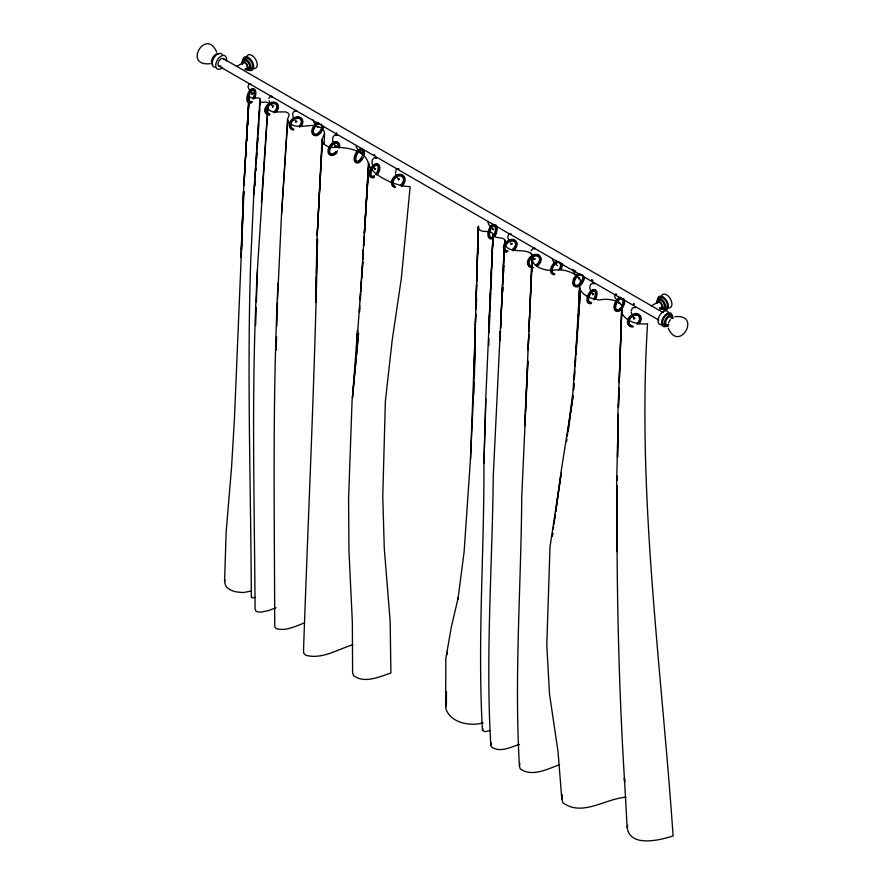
<?xml version="1.0" encoding="UTF-8"?>
<svg xmlns="http://www.w3.org/2000/svg" width="885" height="885" viewBox="0 0 885 885"><rect width="100%" height="100%" fill="white"/><g stroke="black" fill="none" stroke-linecap="round" stroke-linejoin="round"><path stroke-width="1.33" d="M362.916 258.851L362.927 253.431M255.378 597.419L252.269 597.862L251.34 596.855C250.82 484.77 246.915 372.685 250.732 260.577L253.763 195.032L260.29 99.142A2.744 1.582 0 0 0 258.099 97.881L252.358 98.047A5.41 3.12 0 0 1 249.393 96.321L249.47 93.932L249.271 98.036M483.144 722.813C469.957 726.828 448.75 722.525 445.631 707.281L445.852 658.318L451.35 626.857L458.253 597.452L457.965 599.211L464.116 551.831L470.4 459.946M363.204 259.194L363.226 255.112M446.483 691.462L446.383 705.079L445.631 707.281M617.288 476.174L617.254 480.267L617.299 477.513M617.487 457.091L617.951 412.1L621.679 312.648C626.237 300.17 607.984 297.98 599.621 299.971C592.463 299.174 584.697 296.575 580.449 290.402C577.872 286.187 583.193 280.988 578.325 277.381M474.349 377.452L474.802 346.046M474.88 340.581L478.486 226.151L477.745 253.763M474.36 377.276L474.814 346.931M474.891 341.411L475.101 327.616L473.586 394.489L473.929 382.077M476.683 280.988L478.309 227.511C480.234 234.923 492.713 228.131 493.022 235.31L485.776 398.527L483.929 463.054C484.349 552.129 477.358 641.249 482.447 730.28L484.88 731.685L490.334 730.457M617.619 456.903L618.172 422.543M618.217 419.789L618.305 414.291L616.646 482.989L617.166 551.654L617.033 485.511C616.546 584.31 618.449 683.187 624.622 781.798L624.423 777.948L627.144 827.442C629.899 847.83 660.044 840.086 673.098 835.971C661.416 665.443 636.813 495.014 647.554 323.755C638.14 324.917 625.916 321.985 621.679 312.648L620.086 359.244M532.283 270.81L532.339 268.078M532.427 263.962L532.549 258.486M276.22 350.372L276.574 336.643M276.85 325.901L277.459 302.371M277.558 298.721L281.452 215.752L287.758 120.692C286.474 118.136 290.324 116.201 288.742 113.833A6.118 3.529 0 0 0 285.379 111.886L273.553 112.03A9.281 5.354 0 0 1 268.454 109.087L268.011 105.957M277.967 283.178L277.912 285.125C272.447 398.383 274.416 511.751 274.737 625.064L274.87 627.166L276.231 628.638C285.744 631.392 295.468 626.292 304.208 622.996M474.039 377.928L474.78 350.338M474.858 347.573L475.378 328.258L470.488 459.481L473.475 395.418M476.263 308.976L476.561 297.935M477.004 281.364L477.446 264.803M488.774 345.471L488.962 338.557M475.688 313.799L475.311 326.233L475.688 313.887M475.853 308.279L476.584 283.421M476.672 280.656L478.265 226.803M316.399 276.319L315.613 302.515L317.018 237.313L322.273 141.346C321.001 137.374 326.797 134.122 323.534 130.272A14.182 8.186 0 0 0 318.224 126.533M316.476 273.565L317.505 239.105C314.949 376.18 308.245 513.112 303.533 650.099L303.71 653.119L305.69 655.243C322.04 659.745 337.672 649.28 352.894 644.745M475.853 308.4L476.561 285.092M483.929 463.054L485.898 399.047M251.251 591.08L242.955 592.585L235.875 591.833A18.131 10.465 0 0 1 225.852 586.047L224.558 581.965L226.162 531.841L231.56 467.313L234.425 419.224L243.928 191.547M255.643 325.304L256.219 307.427M256.396 301.962L257.458 268.929L267.934 108.059M619.069 387.907L618.438 407.188L619.058 389.389M619.246 382.397L621.569 310.79M487.989 221.792L488.586 224.248L490.976 227.489M619.29 382.53L619.942 363.348M241.439 249.769L242.025 233.22M242.18 229.071L243.541 190.441L249.083 95.735L243.939 185.706L248.619 101.974M241.45 249.835L242.059 233.43M242.202 229.326L242.91 210.176M243.01 207.444L243.618 191.027L240.831 257.303M257.413 270.379C251.052 383.15 254.415 496.031 255.068 608.869L256.185 611.535L260.809 612.177L268.166 610.694L275.921 607.796M324.12 144.443L324.552 133.447M502.968 291.619L503.123 287.503M503.72 272.425L503.985 265.577M504.472 253.243L504.583 250.499M504.793 245.012C508.189 234.768 496.286 240.023 493.022 235.31L488.642 332.871L493 234.934M528.788 333.977L528.113 350.383L528.776 335.404M528.909 331.244L532.405 257.281M489.438 324.795L489.836 315.193M490.235 305.591L490.755 293.245M491.042 286.386L491.617 272.668M491.905 265.81L492.48 252.092M492.702 246.605L493.222 234.259M528.942 331.311L529.65 314.949M529.772 312.217L531.896 258.774M577.252 340.083L577.485 334.596M577.894 324.983L578.359 313.998M578.536 309.883L579.531 286.552M578.005 325.304L578.359 317.107M578.668 310.281L579.642 288.433L574.951 366.501M500.6 328.335L504.184 250.499L493.233 476.694C492.37 566.101 485.489 655.575 490.788 744.96L491.418 746.829C499.594 753.124 511.065 747.017 519.561 744.362M500.578 328.357L504.063 250.643M504.306 245.189L504.959 240.908M525.281 414.678L524.739 425.685L531.996 260.4C535.049 267.624 543.965 270.179 551.178 270.423M525.413 411.934L527.891 361.058L521.73 497.237C521.11 586.932 514.163 676.682 519.44 766.344L520.28 768.855C531.896 777.384 547.715 768.965 559.597 764.695M246.373 155.583L246.506 152.851M247.125 140.516L247.335 136.401M247.888 125.438L248.231 118.59M248.718 108.999L249.061 102.151M322.04 139.708L317.206 235.41L322.273 141.346L323.08 142.927A14.381 8.308 0 0 0 328.457 146.722M355.881 360.217L356.235 353.392M356.511 347.927L362.839 261.661L361.755 278.034M355.925 360.35L356.224 354.918M356.589 348.115L357.529 330.448L352.473 397.586L358.558 333.291L352.086 400.474L348.59 498.587L348.933 550.37L352.341 621.712L352.595 672.677L353.425 675.465C364.111 683.994 379.499 676.726 390.893 673.042L390.174 621.602L384.289 548.479L382.762 496.573L385.373 401.336L392.265 339.663L401.259 278.985L410.153 186.691L402.166 185.916L392.608 182.974M359.376 312.162L359.752 305.347M360.062 299.893L368.802 164.853C365.671 148.757 344.475 146.777 330.99 147.496M363.79 245.455L364.189 238.563M364.52 233.043L365.074 223.396M365.317 219.259L368.625 162.718L364.299 233.496M255.112 185.95L255.356 181.834M256.019 170.849L256.185 168.106M256.772 158.492L257.104 153.005M257.679 143.392L258.011 137.894M258.431 131.035L258.84 124.165M259.338 115.935L259.759 109.065M260.09 103.578L260.334 99.463M363.304 249.824L362.894 256.628L363.337 249.78M364.133 236.218L363.558 245.742L364.211 236.085M573.956 382.928L573.546 389.776L573.922 384.333M574.21 378.824L574.785 369.233M281.574 214.104L287.559 119.276M253.785 194.656L259.847 100.691M364.388 233.341L365.096 222.389M365.273 219.646L368.802 164.853C373.061 173.803 382.796 178.482 391.38 182.443M359.498 312.139L359.764 308.046M360.306 299.871L360.671 294.406M360.848 291.685L361.478 282.127M267.779 107.008L261.407 202.621M574.31 378.891L574.774 372.087M575.15 366.633L575.726 358.469M576.002 354.387L580.449 290.402L572.838 392.73L567.252 436.194M336.72 132.728L336.543 134.94C332.506 134.42 331.798 139.697 333.302 142.43M566.555 441.626L566.909 438.916M615.971 294.218L616.458 294.982M552.328 536.233L552.694 533.533M553.247 529.484L553.623 526.774M553.988 524.075L555.271 514.627M555.636 511.928L561.344 470.057L573.159 395.462L570.725 413.118M568.292 430.774L570.349 415.828M552.373 536.144L552.76 533.401M554.098 523.82L554.486 521.088M554.873 518.344L555.249 515.612M555.824 511.497L556.211 508.764M556.599 506.021L561.212 473.176L549.994 546.853L546.786 645.431L549.519 694.072L558.048 751.808L561.809 799.21L563.015 802.828C582.253 816.955 605.351 798.624 625.949 797.23M482.447 730.28L482.956 728.82M490.788 744.96L491.142 742.714M519.44 766.344L519.915 763.335M561.809 799.21L562.495 794.874M631.16 310.889L632.388 308.08L635.131 307.316M446.98 654.756L447.456 652.156M224.558 581.965L225.011 579.907M268.885 98.567L269.516 97.107L270.921 96.509M296.84 111.067L295.822 111.322L296.088 110.348M627.144 827.442L627.775 825.296M531.077 250.765L532.637 248.685L534.485 248.497M251.34 596.855L251.594 596.258M668.463 322.87L670.399 319.529M510.169 233.441L510.501 234.337L511.342 234.049M574.73 270.412L574.785 271.33L575.737 271.241M318.29 127.009C319.131 126.621 316.941 128.535 316.078 125.028M250.156 83.621L250.123 84.473L251.063 84.54M619.633 302.891C620.374 301.542 618.482 305.225 618.46 301.84M557.251 265.777C558.645 266.518 552.262 261.894 552.262 258.564M493.21 229.613C491.983 230.421 495.434 228.308 492.038 228.562M534.075 247.999L534.429 249.039L534.982 248.209M508.975 233.939L507.658 236.859L508.897 240.466M248.962 84.13L247.966 86.819L249.459 90.237M615.13 294.296L614.588 296.575L616.447 299.672M236.605 66.519L243.132 62.746M651.294 305.933L657.82 302.172M271.551 96.034L271.485 97.04L272.503 96.509M210.176 63.654C182.675 66.873 205.807 26.815 216.759 52.248M674.824 316.708C702.325 313.478 679.193 353.546 668.241 328.114M552.118 270.445C560.426 268.808 569.431 270.467 576.29 275.523M573.845 270.644L574.442 270.633M375.904 157.784C371.866 157.264 371.158 162.541 372.673 165.263M593.581 283.399C589.565 282.835 589.122 288.134 590.682 290.711M296.198 110.924C292.216 110.315 292.039 115.625 293.643 118.048M398.825 168.725L396.259 169.389L395.418 173.261M313.024 125.316L300.115 126.533L295.291 126.013A12.445 7.18 0 0 1 291.176 124.431M573.026 269.648L572.141 269.471M573.281 270.124L571.898 269.328M615.794 294.218L616.624 294.362M592.917 280.866L591.534 280.069M398.759 169.267L398.184 168.581M592.441 280.069L591.722 279.649M374.886 154.997L374.167 154.576M634.191 303.787L633.483 303.367M634.136 304.495L633.417 304.086M223.285 58.598L663.23 312.604M218.938 66.121L658.883 320.127M579.111 278.366L576.81 276.408M361.135 152.762L358.901 150.715M251.296 92.571L252.369 93.622M272.967 106.609L270.987 104.353M510.601 242.888L511.641 243.972M534.485 259.239L532.637 256.904M398.825 179.467L396.978 177.133M295.214 120.559L296.198 121.665M575.781 275.379L573.292 271.252M592.187 293.256L593.16 294.384M374.112 167.851L375.063 168.98M335.692 146.147L333.944 143.757M634.224 318.534L632.476 316.144M315.093 123.955L313.578 121.898M357.927 149.631L356.002 146.611M532.261 254.902C525.181 246.351 507.658 255.975 504.428 242.457M270.19 103.125L269.117 100.68M287.758 120.692L288.444 122.064A12.445 7.18 0 0 0 289.605 123.325M531.929 255.621L531.077 253.033M395.739 174.533L396.259 175.85M631.846 314.817L631.171 312.139M268.918 104.164L268.863 103.744A3.662 2.113 0 0 0 265.931 102.063L262.17 102.328A2.843 1.637 0 0 1 259.891 101.012M312.836 119.575L312.859 120.205M221.106 65.91A4.348 2.511 -60 0 1 218.053 64.439A4.348 2.511 -60 0 1 220.575 59.173A4.348 2.511 -60 0 1 224.082 59.726M252.181 102.206A7.423 3.44 -71.9 0 1 247.933 98.058A7.423 3.44 -71.9 0 1 253.597 88.965A7.423 3.44 -71.9 0 1 254.913 97.815M252.136 101.321A6.339 2.943 -71.9 0 1 248.574 97.261A6.339 2.943 -71.9 0 1 253.862 90.071A6.339 2.943 -71.9 0 1 253.807 99.043M252.302 89.651A6.339 2.943 -71.9 0 1 252.767 98.7M250.201 101.609A6.339 2.943 -71.9 0 1 247.999 101.089M247.734 95.857A6.339 2.943 -71.9 0 1 248.22 94.275M250.09 102.605A7.423 3.44 -71.9 0 1 247.778 94.031A7.423 3.44 -71.9 0 1 254.603 90.613M591.457 303.466A7.423 3.739 -65.3 0 1 588.237 297.614A7.423 3.739 -65.3 0 1 594.986 289.926A7.423 3.739 -65.3 0 1 595.859 298.455M591.611 302.504A6.339 3.197 -65.3 0 1 589.001 296.984A6.339 3.197 -65.3 0 1 595.163 291.088A6.339 3.197 -65.3 0 1 594.576 299.661M594.189 290.634A6.339 3.197 -65.3 0 1 593.603 299.207M590.638 302.062A6.339 3.197 -65.3 0 1 588.182 301.586M587.673 298.068A6.339 3.197 -65.3 0 1 588.027 296.541M590.35 292.315A6.339 3.197 -65.3 0 1 591.368 291.342M590.483 303.024A7.423 3.739 -65.3 0 1 587.751 295.656A7.423 3.739 -65.3 0 1 595.406 290.313M595.915 291.375A7.423 3.739 -65.3 0 1 596.114 292.78M596.003 294.428A7.423 3.739 -65.3 0 1 595.583 296.209M594.886 298.002A7.423 3.739 -65.3 0 1 593.957 299.694M222.511 67.592A7.655 4.414 -60 0 1 215.719 66.021A7.655 4.414 -60 0 1 221.582 55.866A7.655 4.414 -60 0 1 226.339 60.965M214.9 67.304A7.655 4.414 -60 0 1 213.772 58.122A7.655 4.414 -60 0 1 222.29 54.505M212.776 64.638A6.14 3.54 -60 0 1 212.776 57.547A6.14 3.54 -60 0 1 218.916 54.007M659.248 298.378A6.14 3.54 60 0 1 666.46 301.984A6.14 3.54 60 0 1 664.137 308.544M658.672 300.546A6.14 3.54 60 0 1 658.816 299.329M657.057 302.935A6.14 3.54 60 0 1 660.874 298.853A6.14 3.54 60 0 1 665.575 306.995A6.14 3.54 60 0 1 660.133 308.257M661.836 295.192A7.655 4.414 60 0 1 670.343 298.809A7.655 4.414 60 0 1 669.226 307.991M656.427 303.301A4.348 2.511 60 0 1 659.502 301.531A4.348 2.511 60 0 1 662.577 306.852A4.348 2.511 60 0 1 659.502 308.622M657.599 299.926A7.655 4.414 60 0 1 663.009 296.796A7.655 4.414 60 0 1 668.418 306.177A7.655 4.414 60 0 1 663.009 309.296M658.285 301.431A4.348 2.511 60 0 1 661.792 300.878A4.348 2.511 60 0 1 664.314 306.144A4.348 2.511 60 0 1 661.261 307.615M657.201 303.046A3.363 1.936 60 0 1 659.911 302.615A3.363 1.936 60 0 1 661.869 306.686A3.363 1.936 60 0 1 659.502 307.814M584.421 277.425A7.423 4.381 -57.3 0 1 578.856 286.331A7.423 4.381 -57.3 0 1 573.535 283.167A7.423 4.381 -57.3 0 1 579.1 274.261M582.341 274.914A6.339 3.739 -57.3 0 1 580.471 284.306A6.339 3.739 -57.3 0 1 574.354 282.293A6.339 3.739 -57.3 0 1 581.39 274.604M582.219 275.058A6.339 3.739 -57.3 0 1 579.819 283.576A6.339 3.739 -57.3 0 1 573.613 283.454M574.155 279.295A6.339 3.739 -57.3 0 1 574.918 277.846M575.903 276.518A6.339 3.739 -57.3 0 1 578.237 274.604M579.443 274.14A6.339 3.739 -57.3 0 1 580.549 274.062M579.432 284.837A7.423 4.381 -57.3 0 1 578.016 285.789M576.611 286.32A7.423 4.381 -57.3 0 1 572.761 281.806A7.423 4.381 -57.3 0 1 578.259 273.719M293.532 130.095A7.423 5.376 -42.3 0 1 290.612 122.451A7.423 5.376 -42.3 0 1 300.07 117.65A7.423 5.376 -42.3 0 1 301.342 126.135M293.942 129.177A6.339 4.591 -42.3 0 1 291.707 122.174A6.339 4.591 -42.3 0 1 300.28 118.889A6.339 4.591 -42.3 0 1 299.539 127.031M291.508 129.044A7.423 5.376 -42.3 0 1 291.962 119.298A7.423 5.376 -42.3 0 1 301.907 119.187M299.34 118.059A6.339 4.591 -42.3 0 1 298.964 126.4M292.127 128.192A6.339 4.591 -42.3 0 1 290.457 126.5M624.157 299.152A7.423 4.071 -64.9 0 1 620.65 310.159A7.423 4.071 -64.9 0 1 614.953 307.117A7.423 4.071 -64.9 0 1 621.414 297.681M623.217 298.71A7.423 4.071 -64.9 0 1 623.604 300.015M620.916 308.456A7.423 4.071 -64.9 0 1 619.71 309.717M616.082 311A7.423 4.071 -64.9 0 1 614.533 304.009A7.423 4.071 -64.9 0 1 620.473 297.238M622 298.699A6.339 3.474 -64.9 0 1 622.244 305.015M620.606 307.836A6.339 3.474 -64.9 0 1 615.683 309.573M336.997 152.662A7.423 4.48 -58.2 0 1 328.999 153.171A7.423 4.48 -58.2 0 1 334.276 142.739A7.423 4.48 -58.2 0 1 339.541 147.629M337.572 150.771A6.339 3.828 -58.2 0 1 330.05 153.249A6.339 3.828 -58.2 0 1 333.866 143.857A6.339 3.828 -58.2 0 1 338.778 147.806M336.731 142.883A6.339 3.828 -58.2 0 1 337.937 147.275M335.758 151.589A6.339 3.828 -58.2 0 1 329.386 153.039M328.921 152.021A6.339 3.828 -58.2 0 1 328.766 150.76M332.229 143.912A6.339 3.828 -58.2 0 1 334.641 142.64M332.019 154.93A7.423 4.48 -58.2 0 1 329.098 146.877A7.423 4.48 -58.2 0 1 338.159 142.773M323.501 126.544A7.423 4.392 -57.4 0 1 322.571 129.973M321.62 131.666A7.423 4.392 -57.4 0 1 312.892 133.79A7.423 4.392 -57.4 0 1 318.467 122.904M322.638 125.626A6.339 3.75 -57.4 0 1 318.124 134.155A6.339 3.75 -57.4 0 1 313.467 130.781A6.339 3.75 -57.4 0 1 319.607 123.413M321.421 124.022A6.339 3.75 -57.4 0 1 321.62 127.816M321.078 129.31A6.339 3.75 -57.4 0 1 316.277 134.066A6.339 3.75 -57.4 0 1 312.648 132.009M312.582 130.714A6.339 3.75 -57.4 0 1 312.825 129.265M315.204 125.05A6.339 3.75 -57.4 0 1 316.354 124M322.66 126.002A7.423 4.392 -57.4 0 1 322.361 127.694M315.425 135.173A7.423 4.392 -57.4 0 1 311.896 130.25A7.423 4.392 -57.4 0 1 317.626 122.362M269.726 115.194A7.423 5.21 -40.8 0 1 266.186 107.87A7.423 5.21 -40.8 0 1 276.087 103.058A7.423 5.21 -40.8 0 1 276.175 112.041M270.036 114.287A6.339 4.458 -40.8 0 1 267.281 107.572A6.339 4.458 -40.8 0 1 276.175 104.297A6.339 4.458 -40.8 0 1 274.328 112.705M274.505 103.102A6.339 4.458 -40.8 0 1 273.753 112.03M269.46 113.612A6.339 4.458 -40.8 0 1 265.81 110.957M267.613 114.309A7.423 5.21 -40.8 0 1 267.746 104.474A7.423 5.21 -40.8 0 1 277.79 105.127M506.718 252.358A7.423 5.244 -41.1 0 1 505.91 243.574A7.423 5.244 -41.1 0 1 515.933 241.251A7.423 5.244 -41.1 0 1 513.256 250.842M507.271 251.484A6.339 4.48 -41.1 0 1 506.585 243.972A6.339 4.48 -41.1 0 1 515.147 241.992A6.339 4.48 -41.1 0 1 512.857 250.189M510.479 240.454A6.339 4.48 -41.1 0 1 515.49 243.065A6.339 4.48 -41.1 0 1 512.282 249.526M507.99 251.03A6.339 4.48 -41.1 0 1 504.837 249.393M516.431 242.623A7.423 5.244 -41.1 0 1 516.486 244.149M504.881 251.041A7.423 5.244 -41.1 0 1 506.452 241.76A7.423 5.244 -41.1 0 1 515.922 241.306M249.437 69.118A6.14 3.54 60 0 1 248.32 68.643M244.127 59.914A6.14 3.54 60 0 1 250.964 61.176A6.14 3.54 60 0 1 250.488 69.218M242.368 63.521A6.14 3.54 60 0 1 245.809 59.273A6.14 3.54 60 0 1 250.886 66.707A6.14 3.54 60 0 1 246.561 69.661M247.147 55.777A7.655 4.414 60 0 1 255.654 59.395A7.655 4.414 60 0 1 254.537 68.576M241.738 63.886A4.348 2.511 60 0 1 244.813 62.105A4.348 2.511 60 0 1 247.877 67.426A4.348 2.511 60 0 1 244.813 69.207M242.91 60.501A7.655 4.414 60 0 1 248.32 57.381A7.655 4.414 60 0 1 253.73 66.751A7.655 4.414 60 0 1 248.32 69.882M243.596 62.016A4.348 2.511 60 0 1 248.431 62.912A4.348 2.511 60 0 1 248.099 68.599M242.435 64.284A3.363 1.936 60 0 1 244.603 62.802A3.363 1.936 60 0 1 247.147 66.53A3.363 1.936 60 0 1 245.422 68.665M561.898 263.144A7.423 4.403 -57.5 0 1 561.035 269.538M554.574 274.737A7.423 4.403 -57.5 0 1 551.576 269.184A7.423 4.403 -57.5 0 1 557.661 261.661M554.906 273.775A6.339 3.772 -57.5 0 1 552.727 267.779A6.339 3.772 -57.5 0 1 559.409 262.391A6.339 3.772 -57.5 0 1 560.415 269.317M557.86 261.805A6.339 3.772 -57.5 0 1 558.689 270.179M552.185 272.58A6.339 3.772 -57.5 0 1 551.609 271.717M553.225 264.858A6.339 3.772 -57.5 0 1 556.687 262.06M552.528 274.04A7.423 4.403 -57.5 0 1 550.979 267.779A7.423 4.403 -57.5 0 1 556.82 261.13M394.931 187.764A7.423 5.653 -45.7 0 1 393.814 178.35A7.423 5.653 -45.7 0 1 403.87 176.281A7.423 5.653 -45.7 0 1 401.491 186.414M395.462 186.846A6.339 4.834 -45.7 0 1 394.511 178.803A6.339 4.834 -45.7 0 1 403.095 177.033A6.339 4.834 -45.7 0 1 401.071 185.695M401.115 175.54A6.339 4.834 -45.7 0 1 400.485 185.131M393.781 185.651A6.339 4.834 -45.7 0 1 392.486 183.46M392.387 182.067A6.339 4.834 -45.7 0 1 392.674 180.595M393.316 179.146A6.339 4.834 -45.7 0 1 395.506 176.69M393.062 186.447A7.423 5.653 -45.7 0 1 395.086 175.982A7.423 5.653 -45.7 0 1 404.445 177.94M495.91 225.133A7.423 3.595 -73 0 1 495.003 236.096M492.967 238.397A7.423 3.595 -73 0 1 489.084 232.821A7.423 3.595 -73 0 1 495.08 224.679M492.978 237.434A6.339 3.075 -73 0 1 489.87 231.616A6.339 3.075 -73 0 1 495.7 226.328A6.339 3.075 -73 0 1 493.874 236.616M490.257 227.81A6.339 3.075 -73 0 1 495.202 227.091A6.339 3.075 -73 0 1 492.834 236.306M491.938 237.114A6.339 3.075 -73 0 1 490.202 237.578M488.62 232.357A6.339 3.075 -73 0 1 488.974 230.764M495.91 227.047A7.423 3.595 -73 0 1 495.888 230.454M490.876 238.585A7.423 3.595 -73 0 1 488.055 232.512A7.423 3.595 -73 0 1 493.067 224.381M374.211 177.586A7.423 3.938 -63.9 0 1 370.671 171.447A7.423 3.938 -63.9 0 1 378.127 164.311A7.423 3.938 -63.9 0 1 377.806 174.146M374.333 176.635A6.339 3.363 -63.9 0 1 371.479 170.871A6.339 3.363 -63.9 0 1 378.194 165.584A6.339 3.363 -63.9 0 1 376.457 174.964M376.733 164.82A6.339 3.363 -63.9 0 1 375.517 174.5M374.466 175.507A6.339 3.363 -63.9 0 1 371.457 176.347M370.726 175.838A6.339 3.363 -63.9 0 1 370.229 174.976M370.041 172.431A6.339 3.363 -63.9 0 1 370.361 170.927M372.685 166.668A6.339 3.363 -63.9 0 1 373.735 165.661M371.014 177.332A7.423 3.938 -63.9 0 1 371.324 167.486A7.423 3.938 -63.9 0 1 378.614 165.451M378.47 170.197A7.423 3.938 -63.9 0 1 377.795 171.989M663.894 325.083A6.14 3.54 -60 0 1 664.314 317.317A6.14 3.54 -60 0 1 670.719 315.093M671.151 316.056A6.14 3.54 -60 0 1 671.306 317.261M665.841 325.26A6.14 3.54 -60 0 1 664.79 325.37M668.717 325.802A6.14 3.54 -60 0 1 664.369 323.291A6.14 3.54 -60 0 1 668.717 315.768A6.14 3.54 -60 0 1 673.054 318.279M662.046 324.585A7.655 4.414 -60 0 1 659.159 316.421A7.655 4.414 -60 0 1 668.131 311.918M666.958 326.023A7.655 4.414 -60 0 1 661.571 322.339A7.655 4.414 -60 0 1 667.898 313.08A7.655 4.414 -60 0 1 672.191 318.368M668.717 324.33A4.348 2.511 -60 0 1 665.653 322.859A4.348 2.511 -60 0 1 668.186 317.604A4.348 2.511 -60 0 1 671.682 318.158M632.952 327.085A7.423 5.487 -43.8 0 1 628.604 319.762A7.423 5.487 -43.8 0 1 638.295 314.418A7.423 5.487 -43.8 0 1 639.28 323.6M633.184 326.145A6.339 4.691 -43.8 0 1 629.689 319.408A6.339 4.691 -43.8 0 1 638.516 315.691A6.339 4.691 -43.8 0 1 637.443 324.352M636.769 314.584A6.339 4.691 -43.8 0 1 636.857 323.744M631.248 325.415A6.339 4.691 -43.8 0 1 628.593 322.992M628.571 320.248A6.339 4.691 -43.8 0 1 629.113 318.81M629.998 317.449A6.339 4.691 -43.8 0 1 631.149 316.266M630.784 326.333A7.423 5.487 -43.8 0 1 628.029 319.164A7.423 5.487 -43.8 0 1 636.193 313.522A7.423 5.487 -43.8 0 1 640.364 319.717M639.722 321.399A7.423 5.487 -43.8 0 1 638.693 322.992M533.456 267.646A7.423 5.376 -42.3 0 1 528.898 260.024A7.423 5.376 -42.3 0 1 539.629 255.909A7.423 5.376 -42.3 0 1 536.841 266.352M532.217 266.75A6.339 4.591 -42.3 0 1 530.281 259.294A6.339 4.591 -42.3 0 1 539.197 256.96A6.339 4.591 -42.3 0 1 536.52 265.622M536.387 255.278A6.339 4.591 -42.3 0 1 539.629 259.228A6.339 4.591 -42.3 0 1 535.945 264.991M531.642 266.108A6.339 4.591 -42.3 0 1 528.732 264.062M532.084 256.407A6.339 4.591 -42.3 0 1 533.522 255.677M531.243 267.038A7.423 5.376 -42.3 0 1 527.836 260.489A7.423 5.376 -42.3 0 1 535.713 254.327A7.423 5.376 -42.3 0 1 540.492 259.792M539.053 263.077A7.423 5.376 -42.3 0 1 537.792 264.526M363.226 157.419A7.423 3.761 -65.5 0 1 355.527 161.701A7.423 3.761 -65.5 0 1 359.686 150.03A7.423 3.761 -65.5 0 1 363.879 155.605M362.717 157.22A6.339 3.219 -65.5 0 1 356.135 160.882A6.339 3.219 -65.5 0 1 359.686 150.904A6.339 3.219 -65.5 0 1 363.27 155.683M357.938 162.198A7.423 3.761 -65.5 0 1 354.133 158.47A7.423 3.761 -65.5 0 1 358.713 149.587A7.423 3.761 -65.5 0 1 363.315 151.777M363.259 153.393A7.423 3.761 -65.5 0 1 362.905 155.163M360.306 160.196A7.423 3.761 -65.5 0 1 359.133 161.391M361.246 149.831A6.339 3.219 -65.5 0 1 362.297 155.24M361.744 156.778A6.339 3.219 -65.5 0 1 355.505 160.97M357.374 151.755A6.339 3.219 -65.5 0 1 358.37 150.738M592.618 294.705L593.691 294.03L592.729 294.738M500.467 331.067L500.025 340.625L500.456 331.078M374.521 169.278L375.605 168.637L374.521 169.278M335.149 146.434L336.234 145.804L335.194 146.379M633.682 318.832L634.766 318.202L633.682 318.832M360.66 153.227L361.6 152.264L360.704 153.171M592.983 283.1L594.178 283.698L592.983 283.1M375.317 157.475L376.49 158.105L375.317 157.475M335.957 134.631L337.141 135.261L335.957 134.631M634.545 306.995L635.718 307.637L634.545 306.995M251.882 94.009L252.878 93.19L251.882 94.009M272.48 106.963L273.487 106.2L272.48 106.963M511.143 244.315L512.161 243.574L511.143 244.315M578.69 278.808L579.564 277.846L578.757 278.72M295.701 121.953L296.729 121.289L295.701 121.953M398.327 179.755L399.356 179.091L398.327 179.755M533.987 259.526L535.016 258.863L533.987 259.526M620.518 309.341A6.339 3.474 -64.9 0 0 622.94 299.141A6.339 3.474 -64.9 0 0 615.883 305.236A6.339 3.474 -64.9 0 0 620.518 309.341"/></g></svg>
